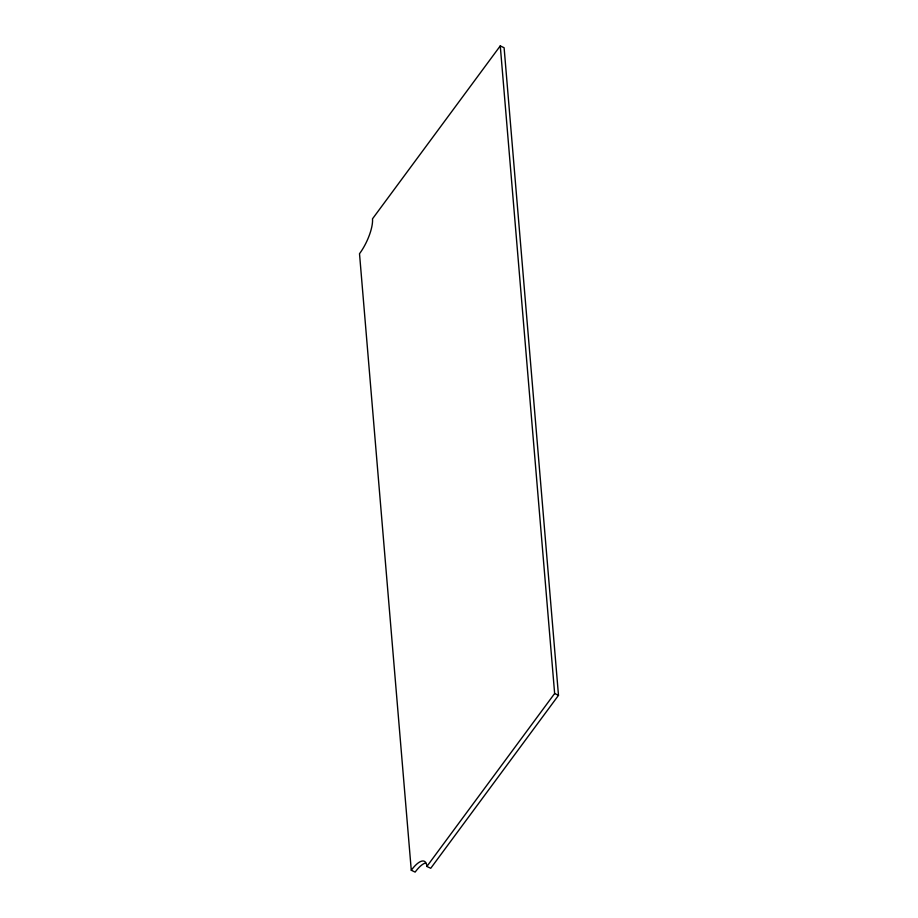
<?xml version="1.0" encoding="UTF-8"?>
<svg xmlns="http://www.w3.org/2000/svg" width="918" height="918" viewBox="0 0 918 918"><rect width="100%" height="100%" fill="white"/><g stroke="black" fill="none" stroke-linecap="round" stroke-linejoin="round"><path stroke-width="1.38" d="M411.275 870.253A27.184 9.1 -64.3 0 1 426.881 866.443L430.726 868.29L558.488 695.362L504.108 47.747L500.264 45.9L372.501 218.828A27.184 9.1 -64.3 0 1 359.512 253.724L411.275 870.253L415.131 872.1A27.184 9.1 -64.3 0 1 425.619 862.966M426.881 866.443L554.644 693.503L500.264 45.9M554.644 693.503L558.488 695.362"/></g></svg>
